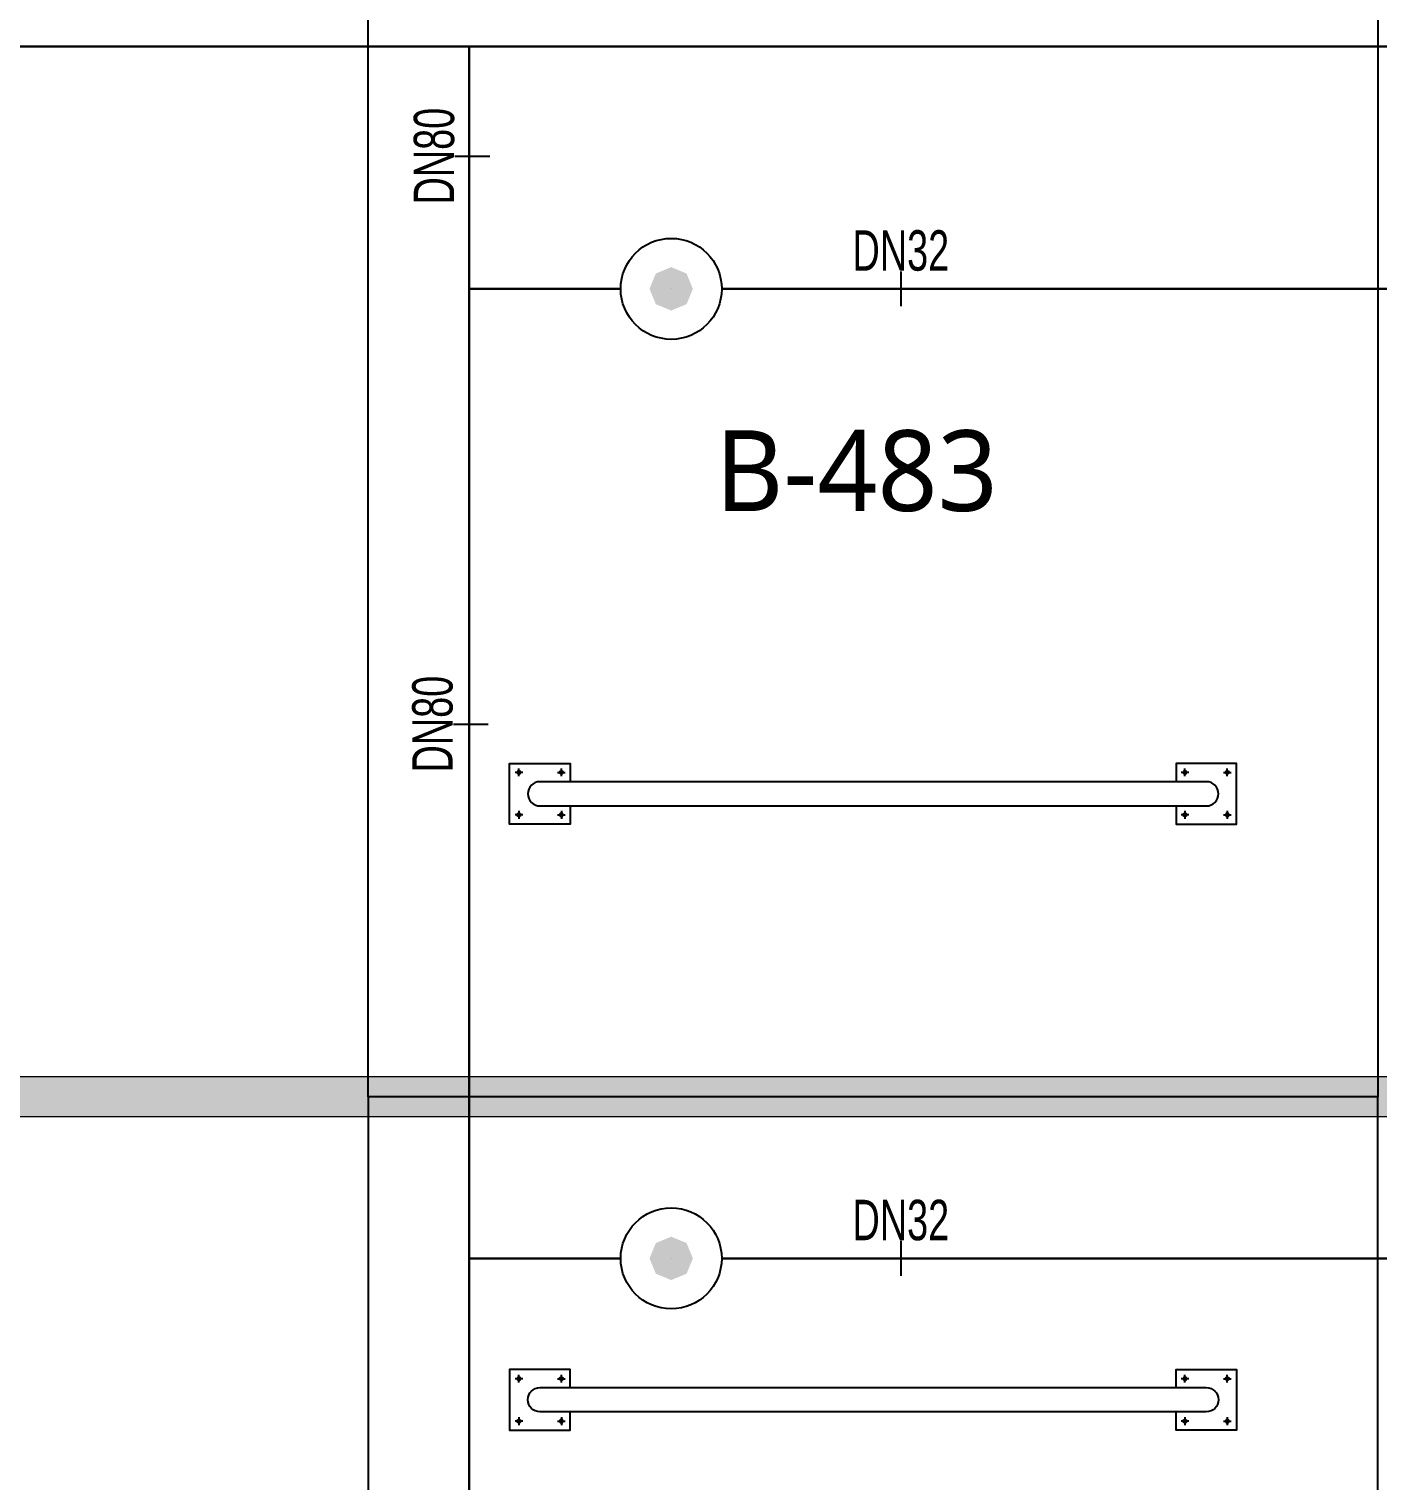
# Model space of a CAD drawing. Header units: millimetres. Extents: x -379292 to 1221486, y 92049 to 447512.
# Drawn here: x -133445 to -130105, y 163868 to 167462 of the extents above; entities that cross this region are included whole.
import ezdxf
from ezdxf.enums import TextEntityAlignment as Align

# ---------------------------------------------------------------- set-up
doc = ezdxf.new("R2010")
doc.units = ezdxf.units.MM
for name, color, linetype in [('-M-YNGN-BORUID', 7, 'Continuous'), ('-M-YNGN-BORUUZUN', 7, 'Continuous'), ('-M-YNGN-BORUYUK', 7, 'Continuous'), ('-M-YNGN-SPR-YUK', 7, 'Continuous'), ('-M-YNGN-ZON6-CAP-', 7, 'Continuous'), ('-M-YNGN-ZON6-SPR-', 7, 'Continuous'), ('202-A-Y-MahalAd', 141, 'Continuous')]:
    doc.layers.add(name, color=color, linetype=linetype)
doc.layers.add('-M-YNGN-SPR-CAPCIZGI', color=188, linetype='Continuous', plot=False)
doc.layers.add('-M-YNGN-ZON6', color=2, linetype='SP', lineweight=30)
doc.layers.add('E_CT_AYDINLATMA', color=3, linetype='Continuous', lineweight=9)
doc.styles.add('CIZGI', font='tahoma.ttf', dxfattribs={"width": 0.8, "oblique": 20})
doc.styles.add('HCAD', font='HCAD.SHX', dxfattribs={"width": 0.8, "height": 0.2})
doc.styles.add('PIPESIZE', font='hcad.shx', dxfattribs={"width": 0.8})
doc.styles.add('SPR-NOT', font='romans.shx')
doc.styles.get("Standard").update_dxf_attribs({"font": 'segoeuil.ttf'})
doc.linetypes.add('SP', pattern='A,2,-0.1,["SP",CIZGI,S=0.14,R=0.2,X=0,Y=-0.07],-0.255', length=2.355)

# ---------------------------------------------------------------- blocks, each defined once
blk = doc.blocks.new('202_Vida')
at = {"color": 0, "linetype": 'ByBlock', "ltscale": 0.2}
for points in [[(0.96, 0), (-0.96, 0)], [(0, 0.96), (0, -0.96)]]:
    blk.add_lwpolyline(points, dxfattribs=at)
at = {"color": 0, "linetype": 'ByBlock'}
for radius in [0.42, 0.23, 0.155]:
    blk.add_circle((0, 0), radius, dxfattribs=at)
blk = doc.blocks.new('202_Stoper')
at = {"color": 0, "linetype": 'ByBlock'}
for points in [[(-750, -30), (-750, -75), (-900, -75), (-900, 75), (-750, 75), (-750, 30)], [(750, -30), (750, -75), (900, -75), (900, 75), (750, 75), (750, 30)]]:
    blk.add_lwpolyline(points, dxfattribs=at)
blk.add_lwpolyline([(825, -30, 1), (825, 30), (-825, 30, 1), (-825, -30)], format="xyb", close=True, dxfattribs=at)
at = {"color": 0, "linetype": 'ByBlock', "yscale": 10, "zscale": 10, "rotation": 180}
for p, xscale in [((-877, 53), -10), ((-772, 53), 10), ((772, 53), -10), ((877, 53), 10)]:
    blk.add_blockref('202_Vida', p, dxfattribs=dict(at, xscale=xscale))
at = {"color": 0, "linetype": 'ByBlock', "yscale": 10, "zscale": 10}
for p, xscale in [((-877, -52), 10), ((-772, -52), -10), ((772, -52), 10), ((877, -52), -10)]:
    blk.add_blockref('202_Vida', p, dxfattribs=dict(at, xscale=xscale))
blk = doc.blocks.new('202_Mahalblok')
at = {"color": 0, "linetype": 'ByBlock', "flags": 128}
blk.add_lwpolyline([(0, 0), (0, 5000), (2500, 5000), (2500, 0)], close=True, dxfattribs=at)
at = {"color": 252}
blk.add_blockref('202_Stoper', (1250, 750), dxfattribs=at)
at = {"color": 0, "linetype": 'ByBlock', "ltscale": 25}
blk.add_attdef('MAHALNO', text='', height=200, dxfattribs=at).set_placement((1208.7, 1390), align=Align.BOTTOM_CENTER)
blk = doc.blocks.new('OtoParkBodrumKatMimari')
at = {"layer": '202-A-Y-MahalAd', "color": 8, "ltscale": 25}
blk.add_blockref('202_Mahalblok', (113750, 64000), dxfattribs=at).add_auto_attribs({'MAHALNO': 'B-483'})
ref = blk.add_blockref('202_Mahalblok', (113750, 64000), dxfattribs=dict(at, xscale=-1, rotation=180))
ref.add_attrib('MAHALNO', 'B-547', dxfattribs={"layer": '0', "color": 0, "linetype": 'ByBlock', "ltscale": 25, "height": 200}).set_placement((114958.7, 62466.6), align=Align.BOTTOM_CENTER)
blk = doc.blocks.new('SPRKL100')
at = {"layer": '-M-YNGN-SPR-CAPCIZGI'}
blk.add_line((0, 0.431), (0, -0.431), dxfattribs=at)
at = {"layer": '-M-YNGN-BORUID', "color": 0, "style": 'HCAD', "width": 0.8, "flags": 1}
blk.add_attdef('DIC', text='', height=0.4, dxfattribs=at).set_placement((0, -1.693), align=Align.CENTER)
at = {"layer": '-M-YNGN-BORUUZUN', "color": 0, "style": 'HCAD', "width": 0.7}
blk.add_attdef('BOY', text='', height=0.8, dxfattribs=at).set_placement((0, -1.08), align=Align.CENTER)
at = {"layer": '-M-YNGN-BORUYUK', "color": 6, "style": 'PIPESIZE', "width": 0.8}
blk.add_attdef('YUK', text='', height=0.5, dxfattribs=at).set_placement((0, 1.866), align=Align.CENTER)
at = {"color": 0, "style": 'PIPESIZE', "width": 0.7}
blk.add_attdef('CAP', text='', height=1, dxfattribs=at).set_placement((0, 0.45), align=Align.CENTER)
blk = doc.blocks.new('SP-C-UP-12')
at = {"ltscale": 10}
blk.add_line((0, 0), (0, 0), dxfattribs=at)
at = {"color": 1, "linetype": 'Continuous'}
blk.add_circle((0, 0), 12.5, dxfattribs=at)
at = {"ltscale": 10}
for points in [[(-5.37, 0), (-3.8, 3.8), (-3.8, -3.8), (0, 5.37)], [(-3.8, -3.8), (0, 5.37), (0, -5.37), (3.8, 3.8)], [(0, -5.37), (3.8, 3.8), (3.8, -3.8), (5.37, 0)]]:
    blk.add_solid(points, dxfattribs=at)
at = {"layer": '-M-YNGN-SPR-YUK', "style": 'SPR-NOT', "width": 0.5, "flags": 9}
for tag, p in [('YUK', (0, 17.77)), ('CAP', (0, 14.42)), ('TIP', (0.2, 10.78))]:
    blk.add_attdef(tag, text='', height=2.5, dxfattribs=at).set_placement(p, align=Align.MIDDLE_CENTER)
blk = doc.blocks.new('A$C69E8D8A3')
at = {"layer": '-M-YNGN-ZON6', "ltscale": 500}
for p, q in [((-1888.51, 6524.38), (3763.99, 6524.38)), ((2313.99, 3972.21), (2313.99, 6524.38)), ((2351.49, 6464.38), (2313.99, 6464.38)), ((2651.49, 6464.38), (2376.49, 6464.38)), ((2351.49, 6224.38), (2313.99, 6224.38)), ((2651.49, 6224.38), (2376.49, 6224.38))]:
    blk.add_line(p, q, dxfattribs=at)
at = {"layer": '-M-YNGN-ZON6-CAP-'}
ref = blk.add_blockref('SPRKL100', (2314.75, 6497.23), dxfattribs=dict(at, xscale=10.00000000000001, yscale=10.00000000000001, zscale=10.00000000000001, rotation=90))
ref.add_attrib('CAP', 'DN80', dxfattribs={"layer": '0', "color": 0, "height": 10, "rotation": 90, "style": 'PIPESIZE', "width": 0.7}).set_placement((2310.25, 6497.23), align=Align.CENTER)
ref = blk.add_blockref('SPRKL100', (2420.85, 6464.38), dxfattribs=dict(at, xscale=10, yscale=10, zscale=10))
ref.add_attrib('CAP', 'DN32', dxfattribs={"layer": '0', "color": 0, "height": 10, "style": 'PIPESIZE', "width": 0.7}).set_placement((2420.85, 6468.88), align=Align.CENTER)
ref = blk.add_blockref('SPRKL100', (2314.36, 6356.63), dxfattribs=dict(at, xscale=10.00000000000001, yscale=10.00000000000001, zscale=10.00000000000001, rotation=90))
ref.add_attrib('CAP', 'DN80', dxfattribs={"layer": '0', "color": 0, "height": 10, "rotation": 90, "style": 'PIPESIZE', "width": 0.7}).set_placement((2309.86, 6356.63), align=Align.CENTER)
ref = blk.add_blockref('SPRKL100', (2420.85, 6224.38), dxfattribs=dict(at, xscale=10, yscale=10, zscale=10))
ref.add_attrib('CAP', 'DN32', dxfattribs={"layer": '0', "color": 0, "height": 10, "style": 'PIPESIZE', "width": 0.7}).set_placement((2420.85, 6228.88), align=Align.CENTER)
at = {"layer": '-M-YNGN-ZON6-SPR-', "rotation": 180}
for p in [(2363.99, 6464.38), (2363.99, 6224.38)]:
    blk.add_blockref('SP-C-UP-12', p, dxfattribs=at)
blk = doc.blocks.new('*U600')
h = blk.add_hatch()
h.set_pattern_fill('ANSI33', color=0, scale=50, angle=1, style=0)
h.paths.add_polyline_path([(-45352.9, 100), (-231.9, 100), (-231.9, 0), (-45352.9, 0)])
at = {"color": 0}
blk.add_lwpolyline([(-45352.9, 100), (-231.9, 100), (-231.9, 0), (-45352.9, 0)], close=True, dxfattribs=at)
at = {"ltscale": 25, "flags": 1}
for tag, p in [('YUKSEKLIK', (-228.6, -148.7)), ('KALINLIK', (-228.6, -213.3))]:
    blk.add_attdef(tag, p, '', height=50, dxfattribs=at)

msp = doc.modelspace()

# ---------------------------------------------------------------- block references
at = {"color": 8}
msp.add_blockref('OtoParkBodrumKatMimari', (-246354.8, 100818.8), dxfattribs=at)

# ---------------------------------------------------------------- next in the draw order: block references
at = {"layer": '-M-YNGN-ZON6', "ltscale": 25, "xscale": 10, "yscale": 10, "zscale": 10}
msp.add_blockref('A$C69E8D8A3', (-155494.7, 102175), dxfattribs=at)
at = {"layer": 'E_CT_AYDINLATMA', "rotation": 180}
msp.add_blockref('*U600', (-165171.7, 164868.8), dxfattribs=at)

doc.saveas('drawing.dxf')
